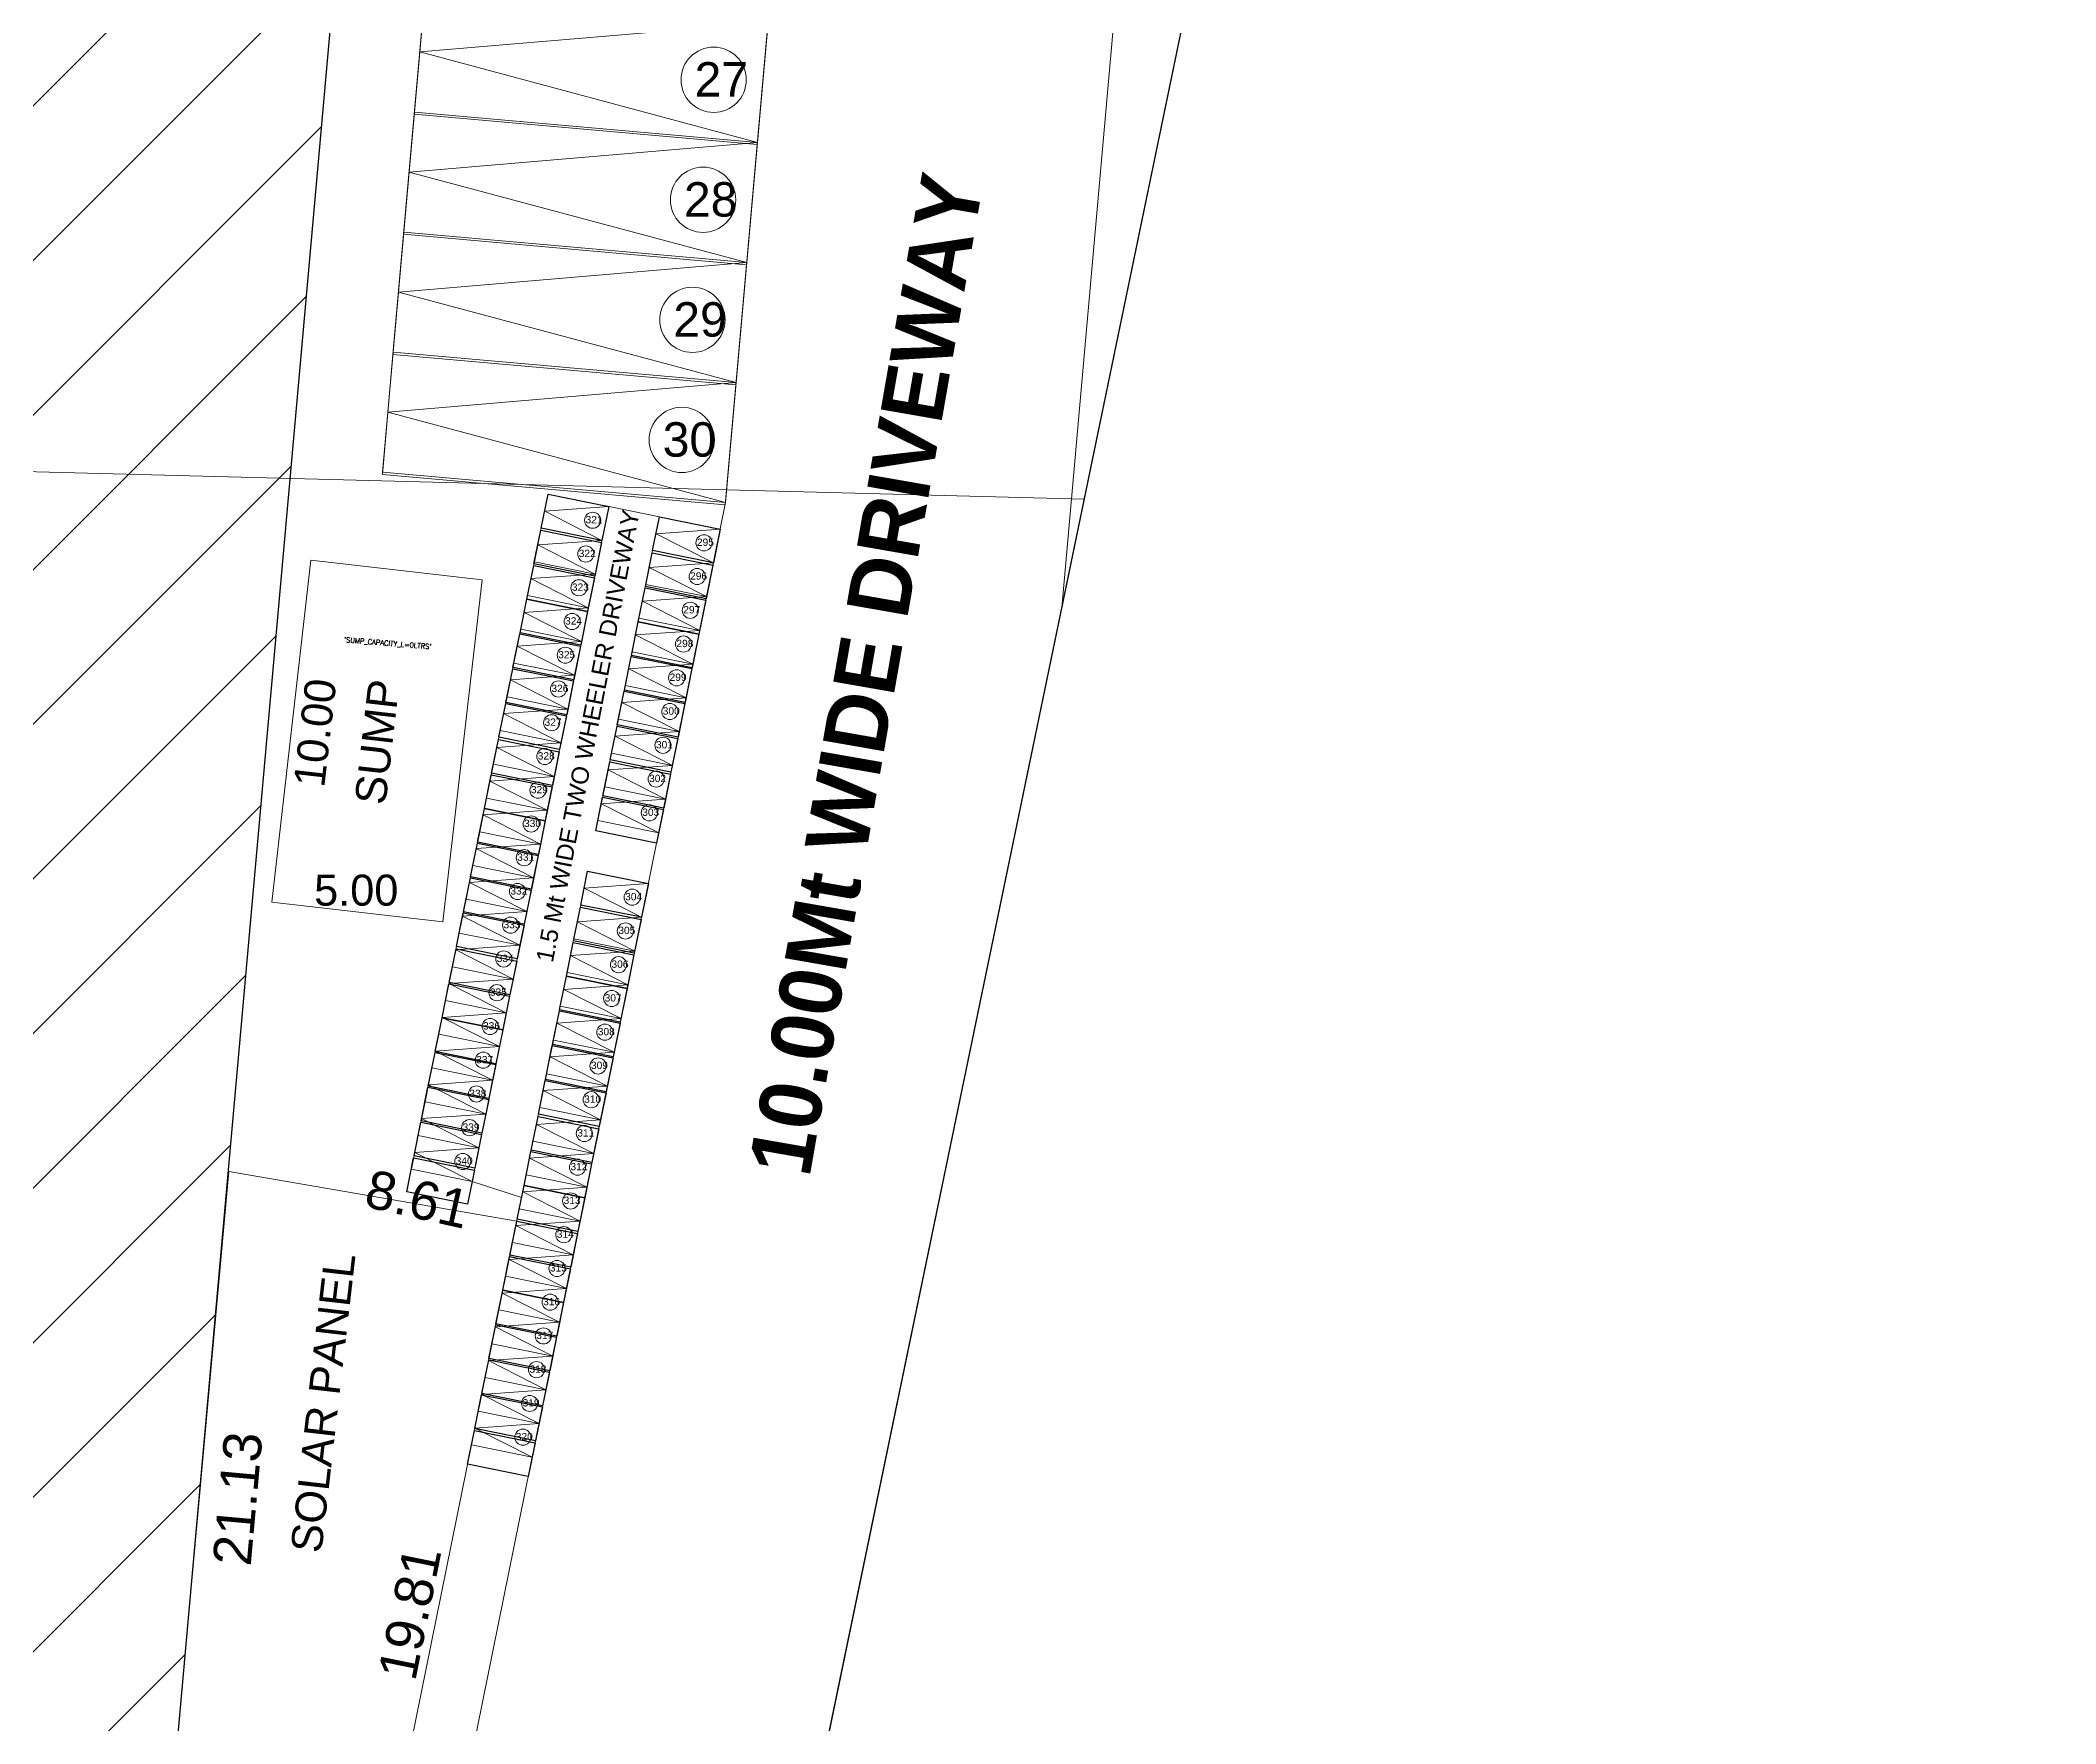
# Model space of a CAD drawing. Header units: metres. Extents: x -1560405 to -1559609, y 42907 to 43310.
# Drawn here: x -1560249.2 to -1560190.7, y 43049.4 to 43098.3 of the extents above; entities that cross this region are included whole.
import ezdxf

# ---------------------------------------------------------------- set-up
doc = ezdxf.new("R2010")
doc.units = ezdxf.units.M
doc.header["$LTSCALE"] = 750
doc.header["$MEASUREMENT"] = 0
doc.header["$PDMODE"] = 35
doc.header["$PDSIZE"] = 50
doc.linetypes.add('ACAD_ISO02W100', pattern=[15, 12, -3])
doc.linetypes.add('ACAD_ISO03W100', pattern=[30, 12, -18])
doc.layers.get('0').update_dxf_attribs({"lineweight": 5})
doc.layers.get('Defpoints').update_dxf_attribs({"lineweight": 0})
for name, color, linetype, lineweight in [('AS_AT_SITE', 7, 'Continuous', 5), ('BLK_1_LVL_0_BLDG_FOOT_PRINT', 1, 'Continuous', 5), ('FMB_OR_PLR', 7, 'Continuous', 5), ('LORRY_PARKING', 7, 'Continuous', 5), ('SUPER_IMPOSED', 7, 'Continuous', 5), ('UG_SUMP', 7, 'Continuous', 5)]:
    doc.layers.add(name, color=color, linetype=linetype, lineweight=lineweight)
doc.layers.add('BLK_1_LVL_0_FRONT_SETBACK', color=2, linetype='Continuous')
doc.layers.add('PLOT_BOUNDARY', color=70, linetype='Continuous')
doc.layers.add('TWO_WHEELER_PARKING', color=2, linetype='Continuous', plot=False)
doc.styles.add('ROMANTICITALIC', font='romab___.ttf')
doc.styles.get("Standard").update_dxf_attribs({"font": 'arial.ttf'})
doc.styles.add('style1', font='romans.shx', dxfattribs={"width": 0.95, "height": 200})
doc.dimstyles.new('DISCOVER SITE OUTRT', dxfattribs={"dimtxt": 3, "dimasz": 0.15, "dimexe": 0, "dimexo": 0, "dimgap": 0.1, "dimtad": 0, "dimzin": 0, "dimdsep": 46, "dimtxsty": 'Standard', "dimblk": 'ARCHTICK', "dimcen": 0, "dimse1": 1, "dimse2": 1, "dimsd1": 1, "dimsd2": 1, "dimclrd": 253, "dimclrt": 7, "dimadec": 0, "dimazin": 3, "dimtfac": 1, "dimtofl": 0, "dimtmove": 1, "dimatfit": 3, "dimfxl": 0, "dimfrac": 2, "dimtolj": 1, "dimtzin": 0, "dimarcsym": 0})

# ---------------------------------------------------------------- blocks, each defined once
blk = doc.blocks.new('*D626')
at = {"layer": 'Defpoints', "color": 0, "ltscale": 20}
for p in [(-1560190.715, 43221.263), (-1560228.934, 43036.576), (-1560226.546, 43036.082)]:
    blk.add_point(p, dxfattribs=at)
at = {"color": 7, "ltscale": 20, "insert": (-1560207.437, 43128.425), "char_height": 3, "attachment_point": 5, "rotation": 78.30806}
blk.add_mtext('\\A1;188.60', dxfattribs=at)
blk = doc.blocks.new('_ArchTick')
at = {"color": 0, "linetype": 'ByBlock', "const_width": 0.15}
blk.add_lwpolyline([(-0.5, -0.5), (0.5, 0.5)], dxfattribs=at)
blk = doc.blocks.new('*D645')
at = {"layer": 'Defpoints', "color": 0, "ltscale": 20}
for p in [(-1560232.726, 43189.438, 0), (-1560248.339, 43039.307), (-1560246.146, 43039.111, 0)]:
    blk.add_point(p, dxfattribs=at)
at = {"color": 7, "ltscale": 20, "insert": (-1560241.629, 43114.47), "char_height": 3, "attachment_point": 5, "rotation": 84.89865}
blk.add_mtext('\\A1;150.92', dxfattribs=at)
blk = doc.blocks.new('*D646')
at = {"layer": 'Defpoints', "color": 0, "ltscale": 20}
for p in [(-1560354.818, 43052.033), (-1560355.103, 43048.838, 0), (-1560246.146, 43039.111, 0)]:
    blk.add_point(p, dxfattribs=at)
at = {"color": 7, "ltscale": 20, "insert": (-1560300.339, 43047.17), "char_height": 3, "attachment_point": 5, "rotation": 354.89865}
blk.add_mtext('\\A1;109.39', dxfattribs=at)
blk = doc.blocks.new('*D650')
at = {"layer": 'Defpoints', "color": 0, "ltscale": 20}
for p in [(-1560243.67, 43066.541, 0), (-1560235.271, 43064.664, 0), (-1560235.681, 43062.829)]:
    blk.add_point(p, dxfattribs=at)
at = {"color": 7, "ltscale": 20, "insert": (-1560238.291, 43064.617), "char_height": 3, "attachment_point": 5, "rotation": 347.40174}
blk.add_mtext('\\A1;{\\H0.37x;8.61}', dxfattribs=at)
blk = doc.blocks.new('*D652')
at = {"layer": 'Defpoints', "color": 0, "ltscale": 20}
for p in [(-1560243.67, 43066.541, 0), (-1560245.576, 43045.502, 0), (-1560244.463, 43045.401)]:
    blk.add_point(p, dxfattribs=at)
at = {"color": 7, "ltscale": 20, "insert": (-1560243.51, 43055.92), "char_height": 3, "attachment_point": 5, "rotation": 84.82442}
blk.add_mtext('\\A1;{\\H0.37x;21.13}', dxfattribs=at)
blk = doc.blocks.new('*D653')
at = {"layer": 'Defpoints', "color": 0, "ltscale": 20}
for p in [(-1560235.271, 43064.664, 0), (-1560240.966, 43045.61), (-1560239.203, 43045.253, 0)]:
    blk.add_point(p, dxfattribs=at)
at = {"color": 7, "ltscale": 20, "insert": (-1560238.514, 43052.599), "char_height": 3, "attachment_point": 5, "rotation": 78.54832}
blk.add_mtext('\\A1;{\\H0.37x;19.81}', dxfattribs=at)

msp = doc.modelspace()

# ---------------------------------------------------------------- hatches: boundary and pattern name
at = {"ltscale": 0.25}
h = msp.add_hatch(dxfattribs=at)
h.set_pattern_fill('ANSI31', color=0)
h.set_pattern_definition([(45, (-1563432.0248, 43748.3745), (-2.245064, 2.245064), [])])
h.paths.add_polyline_path([(-1560237.07296, 43140.74868), (-1560346.57966, 43144.31577), (-1560351.57208, 43088.39163), (-1560242.00078, 43085.54823)])
h.paths.add_polyline_path([(-1560232.7264, 43189.43795), (-1560341.68322, 43199.16467), (-1560346.57966, 43144.31577), (-1560237.07296, 43140.74868)])
h.paths.add_polyline_path([(-1560242.00078, 43085.54823), (-1560351.57208, 43088.39163), (-1560355.10313, 43048.83757), (-1560246.14631, 43039.11084)])
h.paths.add_polyline_path([(-1560239.07718, 43108.11883), (-1560238.00907, 43120.08352), (-1560244.2299, 43120.63886), (-1560245.298, 43108.67417)], flags=25)
h.paths.add_polyline_path([(-1560343.41959, 43117.43362), (-1560342.35148, 43129.39831), (-1560348.57231, 43129.95366), (-1560349.64042, 43117.98896)], flags=24)
h.paths.add_polyline_path([(-1560319.84767, 43107.93716), (-1560283.14881, 43106.13183), (-1560282.76123, 43114.01062), (-1560319.46008, 43115.81594)], flags=24)
h.paths.add_polyline_path([(-1560313.81316, 43123.30902), (-1560282.62913, 43121.77499), (-1560282.29061, 43128.65646), (-1560313.47464, 43130.1905)], flags=24)
h.paths.add_polyline_path([(-1560315.66893, 43116.05061), (-1560286.0673, 43114.59442), (-1560285.72878, 43121.47589), (-1560315.33041, 43122.93208)], flags=24)
h.paths.add_polyline_path([(-1560293.79379, 43189.23675), (-1560281.82909, 43188.16864), (-1560281.27375, 43194.38947), (-1560293.23845, 43195.45757)], flags=24)
h.paths.add_polyline_path([(-1560313.23162, 43162.44994), (-1560277.6348, 43160.69883), (-1560277.24722, 43168.57761), (-1560312.84404, 43170.32873)], flags=24)
h.paths.add_polyline_path([(-1560306.70402, 43044.619), (-1560294.73932, 43043.5509), (-1560294.18398, 43049.77172), (-1560306.14868, 43050.83983)], flags=24)
h.paths.add_polyline_path([(-1560324.78315, 43066.20517), (-1560289.49716, 43064.46935), (-1560289.10958, 43072.34813), (-1560324.39557, 43074.08395)], flags=24)

# ---------------------------------------------------------------- linework, layer by layer
at = {"color": 0, "linetype": 'ACAD_ISO02W100', "ltscale": 5}
msp.add_line((-1560359.92662, 43088.60843), (-1560218.91317, 43084.9491), dxfattribs=at)
at = {"color": 0, "ltscale": 20}
for p, q in [((-1560232.82611, 43084.75046, 0), (-1560231.26558, 43084.43434, 0)), ((-1560236.70655, 43065.1303, 0), (-1560235.27061, 43064.6637, 0))]:
    msp.add_line(p, q, dxfattribs=at)
at = {"color": 3, "ltscale": 0.2}
msp.add_lwpolyline([(-1560365.10132, 43030.23736), (-1560325.02166, 43033.34555), (-1560230.79868, 43027.5671), (-1560190.7146, 43221.26301), (-1560268.48759, 43223.31276), (-1560347.4932, 43228.85839), (-1560365.10132, 43030.23736)], dxfattribs=at)
at = {"color": 0, "ltscale": 20, "elevation": 0}
for points in [[(-1560209.3447, 43197.24711), (-1560219.29597, 43084.95904), (-1560219.57623, 43081.79666), (-1560228.9343, 43036.57621)], [(-1560219.91676, 43191.23436), (-1560229.34484, 43084.84992), (-1560238.08799, 43041.68968)], [(-1560235.40977, 43063.97673), (-1560243.77157, 43065.4208), (-1560245.5758, 43045.50159), (-1560239.20278, 43045.25267), (-1560235.40977, 43063.97673)]]:
    msp.add_lwpolyline(points, dxfattribs=at)
at = {"color": 0, "ltscale": 0.25, "elevation": 0}
for points in [[(-1560238.06992, 43099.67803), (-1560228.10896, 43098.79526), (-1560228.41793, 43095.30893), (-1560238.37889, 43096.19169)], [(-1560238.37889, 43096.19169), (-1560228.41793, 43095.30893), (-1560228.7269, 43091.82259), (-1560238.68786, 43092.70536)], [(-1560238.68786, 43092.70536), (-1560228.7269, 43091.82259), (-1560229.03587, 43088.33626), (-1560238.99683, 43089.21902)], [(-1560238.99683, 43089.21902), (-1560229.03587, 43088.33626), (-1560229.34484, 43084.84992), (-1560239.3058, 43085.73269)], [(-1560232.73572, 43084.73215), (-1560234.49989, 43085.08953), (-1560234.69843, 43084.10944), (-1560232.93426, 43083.75206)], [(-1560229.50142, 43084.07697), (-1560231.26558, 43084.43434), (-1560231.46413, 43083.45425), (-1560229.69996, 43083.09688)], [(-1560232.93426, 43083.75206), (-1560234.69843, 43084.10944), (-1560234.89697, 43083.12934), (-1560233.13281, 43082.77197)], [(-1560233.13281, 43082.77197), (-1560234.89697, 43083.12934), (-1560235.09551, 43082.14925), (-1560233.33135, 43081.79188)], [(-1560229.69996, 43083.09688), (-1560231.46413, 43083.45425), (-1560231.66267, 43082.47416), (-1560229.8985, 43082.11678)], [(-1560229.8985, 43082.11678), (-1560231.66267, 43082.47416), (-1560231.86121, 43081.49406), (-1560230.09704, 43081.13669)], [(-1560233.33135, 43081.79188), (-1560235.09551, 43082.14925), (-1560235.29406, 43081.16916), (-1560233.52989, 43080.81178)], [(-1560230.09704, 43081.13669), (-1560231.86121, 43081.49406), (-1560232.05975, 43080.51397), (-1560230.29558, 43080.1566)], [(-1560233.52989, 43080.81178), (-1560235.29406, 43081.16916), (-1560235.4926, 43080.18907), (-1560233.72843, 43079.83169)], [(-1560233.72843, 43079.83169), (-1560235.4926, 43080.18907), (-1560235.69114, 43079.20897), (-1560233.92697, 43078.8516)], [(-1560230.29558, 43080.1566), (-1560232.05975, 43080.51397), (-1560232.25829, 43079.53388), (-1560230.49412, 43079.17651)], [(-1560230.49412, 43079.17651), (-1560232.25829, 43079.53388), (-1560232.45683, 43078.55379), (-1560230.69267, 43078.19641)], [(-1560233.92697, 43078.8516), (-1560235.69114, 43079.20897), (-1560235.88968, 43078.22888), (-1560234.12551, 43077.87151)], [(-1560230.69267, 43078.19641), (-1560232.45683, 43078.55379), (-1560232.65537, 43077.57369), (-1560230.89121, 43077.21632)], [(-1560234.12551, 43077.87151), (-1560235.88968, 43078.22888), (-1560236.08822, 43077.24879), (-1560234.32405, 43076.89141)], [(-1560234.32405, 43076.89141), (-1560236.08822, 43077.24879), (-1560236.28676, 43076.2687), (-1560234.5226, 43075.91132)], [(-1560230.89121, 43077.21632), (-1560232.65537, 43077.57369), (-1560232.85392, 43076.5936), (-1560231.08975, 43076.23623)], [(-1560231.08975, 43076.23623), (-1560232.85392, 43076.5936), (-1560233.05246, 43075.61351), (-1560231.28829, 43075.25614)], [(-1560234.5226, 43075.91132), (-1560236.28676, 43076.2687), (-1560236.4853, 43075.2886), (-1560234.72114, 43074.93123)], [(-1560234.72114, 43074.93123), (-1560236.4853, 43075.2886), (-1560236.68385, 43074.30851), (-1560234.91968, 43073.95114)], [(-1560234.91968, 43073.95114), (-1560236.68385, 43074.30851), (-1560236.88239, 43073.32842), (-1560235.11822, 43072.97104)], [(-1560231.58654, 43073.78383), (-1560233.35071, 43074.1412), (-1560233.54925, 43073.16111), (-1560231.78508, 43072.80374)], [(-1560235.11822, 43072.97104), (-1560236.88239, 43073.32842), (-1560237.08093, 43072.34833), (-1560235.31676, 43071.99095)], [(-1560231.78508, 43072.80374), (-1560233.54925, 43073.16111), (-1560233.74779, 43072.18102), (-1560231.98363, 43071.82364)], [(-1560235.31676, 43071.99095), (-1560237.08093, 43072.34833), (-1560237.27947, 43071.36823), (-1560235.5153, 43071.01086)], [(-1560231.98363, 43071.82364), (-1560233.74779, 43072.18102), (-1560233.94633, 43071.20093), (-1560232.18217, 43070.84355)], [(-1560235.5153, 43071.01086), (-1560237.27947, 43071.36823), (-1560237.47801, 43070.38814), (-1560235.71384, 43070.03077)], [(-1560232.18217, 43070.84355), (-1560233.94633, 43071.20093), (-1560234.14487, 43070.22083), (-1560232.38071, 43069.86346)], [(-1560235.71384, 43070.03077), (-1560237.47801, 43070.38814), (-1560237.67655, 43069.40805), (-1560235.91239, 43069.05067)], [(-1560232.38071, 43069.86346), (-1560234.14487, 43070.22083), (-1560234.34342, 43069.24074), (-1560232.57925, 43068.88337)], [(-1560235.91239, 43069.05067), (-1560237.67655, 43069.40805), (-1560237.87509, 43068.42796), (-1560236.11093, 43068.07058)], [(-1560232.57925, 43068.88337), (-1560234.34342, 43069.24074), (-1560234.54196, 43068.26065), (-1560232.77779, 43067.90327)], [(-1560236.11093, 43068.07058), (-1560237.87509, 43068.42796), (-1560238.07364, 43067.44786), (-1560236.30947, 43067.09049)], [(-1560232.77779, 43067.90327), (-1560234.54196, 43068.26065), (-1560234.7405, 43067.28056), (-1560232.97633, 43066.92318)], [(-1560236.30947, 43067.09049), (-1560238.07364, 43067.44786), (-1560238.27218, 43066.46777), (-1560236.50801, 43066.1104)], [(-1560232.97633, 43066.92318), (-1560234.7405, 43067.28056), (-1560234.93904, 43066.30046), (-1560233.17487, 43065.94309)], [(-1560236.50801, 43066.1104), (-1560238.27218, 43066.46777), (-1560238.47072, 43065.48768), (-1560236.70655, 43065.1303)], [(-1560233.17487, 43065.94309), (-1560234.93904, 43066.30046), (-1560235.13758, 43065.32037), (-1560233.37342, 43064.963)], [(-1560233.37342, 43064.963), (-1560235.13758, 43065.32037), (-1560235.33612, 43064.34028), (-1560233.57196, 43063.9829)], [(-1560233.57196, 43063.9829), (-1560235.33612, 43064.34028), (-1560235.53466, 43063.36019), (-1560233.7705, 43063.00281)], [(-1560233.7705, 43063.00281), (-1560235.53466, 43063.36019), (-1560235.73321, 43062.38009), (-1560233.96904, 43062.02272)], [(-1560233.96904, 43062.02272), (-1560235.73321, 43062.38009), (-1560235.93175, 43061.4), (-1560234.16758, 43061.04263)], [(-1560234.16758, 43061.04263), (-1560235.93175, 43061.4), (-1560236.13029, 43060.41991), (-1560234.36612, 43060.06253)], [(-1560234.36612, 43060.06253), (-1560236.13029, 43060.41991), (-1560236.32883, 43059.43982), (-1560234.56466, 43059.08244)], [(-1560234.56466, 43059.08244), (-1560236.32883, 43059.43982), (-1560236.52737, 43058.45972), (-1560234.76321, 43058.10235)], [(-1560234.76321, 43058.10235), (-1560236.52737, 43058.45972), (-1560236.72591, 43057.47963), (-1560234.96175, 43057.12226)]]:
    msp.add_lwpolyline(points, close=True, dxfattribs=at)
at = {"color": 0, "linetype": 'ACAD_ISO03W100', "ltscale": 0.5, "elevation": 0}
for points in [[(-1560228.41793, 43095.30893), (-1560238.22441, 43097.93486), (-1560228.10896, 43098.79526)], [(-1560228.7269, 43091.82259), (-1560238.53338, 43094.44853), (-1560228.41793, 43095.30893)], [(-1560229.03587, 43088.33626), (-1560238.84234, 43090.96219), (-1560228.7269, 43091.82259)], [(-1560229.34484, 43084.84992), (-1560239.15131, 43087.47586), (-1560229.03587, 43088.33626)]]:
    msp.add_lwpolyline(points, dxfattribs=at)
at = {"color": 0, "linetype": 'ACAD_ISO03W100', "ltscale": 0.1, "elevation": 0}
for points in [[(-1560232.93426, 43083.75206), (-1560234.59916, 43084.59948), (-1560232.73572, 43084.73215)], [(-1560233.13281, 43082.77197), (-1560234.7977, 43083.61939), (-1560232.93426, 43083.75206)], [(-1560229.69996, 43083.09688), (-1560231.36485, 43083.9443), (-1560229.50142, 43084.07697)], [(-1560229.8985, 43082.11678), (-1560231.5634, 43082.9642), (-1560229.69996, 43083.09688)], [(-1560233.33135, 43081.79188), (-1560234.99624, 43082.6393), (-1560233.13281, 43082.77197)], [(-1560230.09704, 43081.13669), (-1560231.76194, 43081.98411), (-1560229.8985, 43082.11678)], [(-1560233.52989, 43080.81178), (-1560235.19478, 43081.65921), (-1560233.33135, 43081.79188)], [(-1560233.72843, 43079.83169), (-1560235.39333, 43080.67911), (-1560233.52989, 43080.81178)], [(-1560230.29558, 43080.1566), (-1560231.96048, 43081.00402), (-1560230.09704, 43081.13669)], [(-1560230.49412, 43079.17651), (-1560232.15902, 43080.02393), (-1560230.29558, 43080.1566)], [(-1560233.92697, 43078.8516), (-1560235.59187, 43079.69902), (-1560233.72843, 43079.83169)], [(-1560230.69267, 43078.19641), (-1560232.35756, 43079.04383), (-1560230.49412, 43079.17651)], [(-1560234.12551, 43077.87151), (-1560235.79041, 43078.71893), (-1560233.92697, 43078.8516)], [(-1560234.32405, 43076.89141), (-1560235.98895, 43077.73884), (-1560234.12551, 43077.87151)], [(-1560230.89121, 43077.21632), (-1560232.5561, 43078.06374), (-1560230.69267, 43078.19641)], [(-1560231.08975, 43076.23623), (-1560232.75465, 43077.08365), (-1560230.89121, 43077.21632)], [(-1560234.5226, 43075.91132), (-1560236.18749, 43076.75874), (-1560234.32405, 43076.89141)], [(-1560231.28829, 43075.25614), (-1560232.95319, 43076.10356), (-1560231.08975, 43076.23623)], [(-1560234.72114, 43074.93123), (-1560236.38603, 43075.77865), (-1560234.5226, 43075.91132)], [(-1560234.91968, 43073.95114), (-1560236.58457, 43074.79856), (-1560234.72114, 43074.93123)], [(-1560235.11822, 43072.97104), (-1560236.78312, 43073.81847), (-1560234.91968, 43073.95114)], [(-1560231.78508, 43072.80374), (-1560233.44998, 43073.65116), (-1560231.58654, 43073.78383)], [(-1560235.31676, 43071.99095), (-1560236.98166, 43072.83837), (-1560235.11822, 43072.97104)], [(-1560231.98363, 43071.82364), (-1560233.64852, 43072.67107), (-1560231.78508, 43072.80374)], [(-1560235.5153, 43071.01086), (-1560237.1802, 43071.85828), (-1560235.31676, 43071.99095)], [(-1560232.18217, 43070.84355), (-1560233.84706, 43071.69097), (-1560231.98363, 43071.82364)], [(-1560235.71384, 43070.03077), (-1560237.37874, 43070.87819), (-1560235.5153, 43071.01086)], [(-1560232.38071, 43069.86346), (-1560234.0456, 43070.71088), (-1560232.18217, 43070.84355)], [(-1560235.91239, 43069.05067), (-1560237.57728, 43069.8981), (-1560235.71384, 43070.03077)], [(-1560232.57925, 43068.88337), (-1560234.24415, 43069.73079), (-1560232.38071, 43069.86346)], [(-1560236.11093, 43068.07058), (-1560237.77582, 43068.918), (-1560235.91239, 43069.05067)], [(-1560232.77779, 43067.90327), (-1560234.44269, 43068.7507), (-1560232.57925, 43068.88337)], [(-1560236.30947, 43067.09049), (-1560237.97437, 43067.93791), (-1560236.11093, 43068.07058)], [(-1560232.97633, 43066.92318), (-1560234.64123, 43067.7706), (-1560232.77779, 43067.90327)], [(-1560236.50801, 43066.1104), (-1560238.17291, 43066.95782), (-1560236.30947, 43067.09049)], [(-1560233.17487, 43065.94309), (-1560234.83977, 43066.79051), (-1560232.97633, 43066.92318)], [(-1560236.70655, 43065.1303), (-1560238.37145, 43065.97773), (-1560236.50801, 43066.1104)], [(-1560233.37342, 43064.963), (-1560235.03831, 43065.81042), (-1560233.17487, 43065.94309)], [(-1560233.57196, 43063.9829), (-1560235.23685, 43064.83033), (-1560233.37342, 43064.963)], [(-1560233.7705, 43063.00281), (-1560235.43539, 43063.85023), (-1560233.57196, 43063.9829)], [(-1560233.96904, 43062.02272), (-1560235.63394, 43062.87014), (-1560233.7705, 43063.00281)], [(-1560234.16758, 43061.04263), (-1560235.83248, 43061.89005), (-1560233.96904, 43062.02272)], [(-1560234.36612, 43060.06253), (-1560236.03102, 43060.90996), (-1560234.16758, 43061.04263)], [(-1560234.56466, 43059.08244), (-1560236.22956, 43059.92986), (-1560234.36612, 43060.06253)], [(-1560234.76321, 43058.10235), (-1560236.4281, 43058.94977), (-1560234.56466, 43059.08244)], [(-1560234.96175, 43057.12226), (-1560236.62664, 43057.96968), (-1560234.76321, 43058.10235)]]:
    msp.add_lwpolyline(points, dxfattribs=at)
at = {"color": 0, "ltscale": 0.25}
for centre, radius in [((-1560229.69051, 43097.12851, 0), 0.94802), ((-1560229.99947, 43093.64217, 0), 0.94802), ((-1560230.30844, 43090.15584, 0), 0.94802), ((-1560230.61741, 43086.6695, 0), 0.94802), ((-1560233.20572, 43084.33566, 0), 0.23412), ((-1560229.97141, 43083.68047, 0), 0.23412), ((-1560233.40426, 43083.35557, 0), 0.23412), ((-1560233.6028, 43082.37547, 0), 0.23412), ((-1560230.16996, 43082.70038, 0), 0.23412), ((-1560230.3685, 43081.72029, 0), 0.23412), ((-1560233.80134, 43081.39538, 0), 0.23412), ((-1560230.56704, 43080.74019, 0), 0.23412), ((-1560233.99989, 43080.41529, 0), 0.23412), ((-1560234.19843, 43079.4352, 0), 0.23412), ((-1560230.76558, 43079.7601, 0), 0.23412), ((-1560230.96412, 43078.78001, 0), 0.23412), ((-1560234.39697, 43078.4551, 0), 0.23412), ((-1560231.16266, 43077.79992, 0), 0.23412), ((-1560234.59551, 43077.47501, 0), 0.23412), ((-1560234.79405, 43076.49492, 0), 0.23412), ((-1560231.3612, 43076.81982, 0), 0.23412), ((-1560231.55975, 43075.83973, 0), 0.23412), ((-1560234.99259, 43075.51483, 0), 0.23412), ((-1560235.19113, 43074.53473, 0), 0.23412), ((-1560235.38968, 43073.55464, 0), 0.23412), ((-1560232.05654, 43073.38733, 0), 0.23412), ((-1560235.58822, 43072.57455, 0), 0.23412), ((-1560232.25508, 43072.40724, 0), 0.23412), ((-1560235.78676, 43071.59446, 0), 0.23412), ((-1560232.45362, 43071.42715, 0), 0.23412), ((-1560235.9853, 43070.61436, 0), 0.23412), ((-1560232.65216, 43070.44706, 0), 0.23412), ((-1560236.18384, 43069.63427, 0), 0.23412), ((-1560232.8507, 43069.46696, 0), 0.23412), ((-1560236.38238, 43068.65418, 0), 0.23412), ((-1560233.04925, 43068.48687, 0), 0.23412), ((-1560236.58092, 43067.67409, 0), 0.23412), ((-1560233.24779, 43067.50678, 0), 0.23412), ((-1560236.77947, 43066.69399, 0), 0.23412), ((-1560233.44633, 43066.52669, 0), 0.23412), ((-1560236.97801, 43065.7139, 0), 0.23412), ((-1560233.64487, 43065.54659, 0), 0.23412), ((-1560233.84341, 43064.5665, 0), 0.23412), ((-1560234.04195, 43063.58641, 0), 0.23412), ((-1560234.24049, 43062.60632, 0), 0.23412), ((-1560234.43904, 43061.62622, 0), 0.23412), ((-1560234.63758, 43060.64613, 0), 0.23412), ((-1560234.83612, 43059.66604, 0), 0.23412), ((-1560235.03466, 43058.68595, 0), 0.23412), ((-1560235.2332, 43057.70585, 0), 0.23412)]:
    msp.add_circle(centre, radius, dxfattribs=at)
at = {"layer": 'AS_AT_SITE', "color": 6, "ltscale": 0.2}
msp.add_lwpolyline([(-1560365.09836, 43030.31688), (-1560325.02166, 43033.34555), (-1560230.79868, 43027.5671), (-1560190.7146, 43221.26301), (-1560268.48759, 43223.31276), (-1560347.4932, 43228.85839), (-1560365.09836, 43030.31688)], close=True, dxfattribs=at)
at = {"layer": 'BLK_1_LVL_0_BLDG_FOOT_PRINT', "color": 1, "elevation": 0}
msp.add_lwpolyline([(-1560355.10313, 43048.83757), (-1560246.14631, 43039.11084), (-1560232.7264, 43189.43795), (-1560341.68322, 43199.16467)], close=True, dxfattribs=at)
at = {"layer": 'BLK_1_LVL_0_FRONT_SETBACK', "color": 2, "elevation": 0}
msp.add_lwpolyline([(-1560246.14631, 43039.11084), (-1560228.59794, 43038.20158), (-1560197.80991, 43186.97677), (-1560232.7264, 43189.43795), (-1560246.14631, 43039.11084)], close=True, dxfattribs=at)
at = {"layer": 'FMB_OR_PLR', "color": 70, "ltscale": 0.2}
msp.add_lwpolyline([(-1560365.09836, 43030.31688), (-1560325.02166, 43033.34555), (-1560230.79868, 43027.5671), (-1560190.7146, 43221.26301), (-1560268.48759, 43223.31276), (-1560347.4932, 43228.85839), (-1560365.09836, 43030.31688)], close=True, dxfattribs=at)
at = {"layer": 'LORRY_PARKING', "color": 175, "ltscale": 400, "elevation": 0}
for points in [[(-1560238.07657, 43099.61679), (-1560228.11573, 43098.73273), (-1560228.42515, 43095.24644), (-1560238.38599, 43096.1305)], [(-1560238.38575, 43096.12806), (-1560228.42491, 43095.244), (-1560228.73433, 43091.7577), (-1560238.69517, 43092.64176)], [(-1560238.69493, 43092.63932), (-1560228.73409, 43091.75526), (-1560229.04351, 43088.26896), (-1560239.00436, 43089.15303)], [(-1560239.00412, 43089.15059), (-1560229.04327, 43088.26652), (-1560229.35269, 43084.78023), (-1560239.31354, 43085.66429)]]:
    msp.add_lwpolyline(points, close=True, dxfattribs=at)
at = {"layer": 'PLOT_BOUNDARY', "color": 70, "ltscale": 0.2}
msp.add_lwpolyline([(-1560365.09836, 43030.31688), (-1560325.02166, 43033.34555), (-1560230.79868, 43027.5671), (-1560190.7146, 43221.26301), (-1560268.48759, 43223.31276), (-1560347.4932, 43228.85839), (-1560365.09836, 43030.31688)], close=True, dxfattribs=at)
at = {"layer": 'SUPER_IMPOSED', "color": 5, "ltscale": 0.2}
msp.add_lwpolyline([(-1560365.09836, 43030.31688), (-1560325.02166, 43033.34555), (-1560230.79868, 43027.5671), (-1560190.7146, 43221.26301), (-1560268.48759, 43223.31276), (-1560347.4932, 43228.85839), (-1560365.09836, 43030.31688)], close=True, dxfattribs=at)
at = {"layer": 'TWO_WHEELER_PARKING', "color": 2, "lineweight": -3, "elevation": 0}
for points in [[(-1560234.49989, 43085.08953), (-1560232.73572, 43084.73215), (-1560232.93426, 43083.75206), (-1560234.69843, 43084.10944)], [(-1560231.26558, 43084.43434), (-1560229.50142, 43084.07697), (-1560229.69996, 43083.09688), (-1560231.46413, 43083.45425)], [(-1560234.71085, 43084.04799), (-1560232.94668, 43083.69062), (-1560233.14522, 43082.71053), (-1560234.90939, 43083.0679)], [(-1560234.91816, 43083.02443), (-1560233.154, 43082.66705), (-1560233.35254, 43081.68696), (-1560235.1167, 43082.04434)], [(-1560231.47654, 43083.39281), (-1560229.71237, 43083.03543), (-1560229.91092, 43082.05534), (-1560231.67508, 43082.41272)], [(-1560235.11685, 43082.04437), (-1560233.35269, 43081.68699), (-1560233.55123, 43080.7069), (-1560235.31539, 43081.06427)], [(-1560231.68386, 43082.36924), (-1560229.91969, 43082.01187), (-1560230.11823, 43081.03177), (-1560231.8824, 43081.38915)], [(-1560231.88255, 43081.38918), (-1560230.11838, 43081.0318), (-1560230.31692, 43080.05171), (-1560232.08109, 43080.40909)], [(-1560235.32071, 43081.03786), (-1560233.55655, 43080.68049), (-1560233.75509, 43079.70039), (-1560235.51926, 43080.05777)], [(-1560232.08641, 43080.38267), (-1560230.32224, 43080.0253), (-1560230.52078, 43079.04521), (-1560232.28495, 43079.40258)], [(-1560235.52593, 43080.02468), (-1560233.76176, 43079.66731), (-1560233.9603, 43078.68722), (-1560235.72447, 43079.04459)], [(-1560235.73109, 43079.01176), (-1560233.96692, 43078.65439), (-1560234.16546, 43077.6743), (-1560235.92963, 43078.03167)], [(-1560232.29162, 43079.3695), (-1560230.52746, 43079.01212), (-1560230.726, 43078.03203), (-1560232.49016, 43078.3894)], [(-1560232.49678, 43078.35658), (-1560230.73262, 43077.9992), (-1560230.93116, 43077.01911), (-1560232.69532, 43077.37648)], [(-1560235.94204, 43077.97023), (-1560234.17788, 43077.61285), (-1560234.37642, 43076.63276), (-1560236.14059, 43076.99014)], [(-1560232.70774, 43077.31504), (-1560230.94357, 43076.95767), (-1560231.14211, 43075.97757), (-1560232.90628, 43076.33495)], [(-1560236.14936, 43076.94666), (-1560234.3852, 43076.58929), (-1560234.58374, 43075.6092), (-1560236.3479, 43075.96657)], [(-1560232.91506, 43076.29148), (-1560231.15089, 43075.9341), (-1560231.34943, 43074.95401), (-1560233.1136, 43075.31138)], [(-1560236.3479, 43075.96657), (-1560234.58374, 43075.6092), (-1560234.78228, 43074.6291), (-1560236.54645, 43074.98648)], [(-1560236.55177, 43074.96006), (-1560234.7876, 43074.60269), (-1560234.98614, 43073.6226), (-1560236.75031, 43073.97997)], [(-1560236.75698, 43073.94689), (-1560234.99281, 43073.58951), (-1560235.19135, 43072.60942), (-1560236.95552, 43072.96679)], [(-1560233.35071, 43074.1412), (-1560231.58654, 43073.78383), (-1560231.78508, 43072.80374), (-1560233.54925, 43073.16111)], [(-1560233.56167, 43073.09967), (-1560231.7975, 43072.7423), (-1560231.99604, 43071.7622), (-1560233.76021, 43072.11958)], [(-1560236.96214, 43072.93397), (-1560235.19797, 43072.57659), (-1560235.39651, 43071.5965), (-1560237.16068, 43071.95387)], [(-1560237.1731, 43071.89243), (-1560235.40893, 43071.53506), (-1560235.60747, 43070.55497), (-1560237.37164, 43070.91234)], [(-1560233.76898, 43072.0761), (-1560232.00482, 43071.71873), (-1560232.20336, 43070.73864), (-1560233.96752, 43071.09601)], [(-1560237.38041, 43070.86887), (-1560235.61625, 43070.51149), (-1560235.81479, 43069.5314), (-1560237.57896, 43069.88877)], [(-1560233.96767, 43071.09604), (-1560232.2035, 43070.73867), (-1560232.40205, 43069.75857), (-1560234.16621, 43070.11595)], [(-1560237.57925, 43069.88883), (-1560235.81508, 43069.53146), (-1560236.01362, 43068.55137), (-1560237.77779, 43068.90874)], [(-1560234.17153, 43070.08954), (-1560232.40737, 43069.73216), (-1560232.60591, 43068.75207), (-1560234.37007, 43069.10944)], [(-1560234.37675, 43069.07636), (-1560232.61258, 43068.71898), (-1560232.81112, 43067.73889), (-1560234.57529, 43068.09627)], [(-1560237.78311, 43068.88233), (-1560236.01894, 43068.52495), (-1560236.21749, 43067.54486), (-1560237.98165, 43067.90224)], [(-1560237.98832, 43067.86915), (-1560236.22416, 43067.51178), (-1560236.4227, 43066.53168), (-1560238.18687, 43066.88906)], [(-1560234.58191, 43068.06344), (-1560232.81774, 43067.70606), (-1560233.01628, 43066.72597), (-1560234.78045, 43067.08335)], [(-1560238.19349, 43066.85623), (-1560236.42932, 43066.49886), (-1560236.62786, 43065.51876), (-1560238.39203, 43065.87614)], [(-1560234.79286, 43067.0219), (-1560233.0287, 43066.66453), (-1560233.22724, 43065.68444), (-1560234.99141, 43066.04181)], [(-1560238.40444, 43065.8147), (-1560236.64028, 43065.45732), (-1560236.83882, 43064.47723), (-1560238.60298, 43064.8346)], [(-1560235.00018, 43065.99834), (-1560233.23601, 43065.64096), (-1560233.43456, 43064.66087), (-1560235.19872, 43065.01824)], [(-1560235.19878, 43065.01826), (-1560233.43462, 43064.66088), (-1560233.63316, 43063.68079), (-1560235.39732, 43064.03816)], [(-1560235.40974, 43063.97672), (-1560233.64557, 43063.61935), (-1560233.84411, 43062.63926), (-1560235.60828, 43062.99663)], [(-1560235.61706, 43062.95316), (-1560233.85289, 43062.59578), (-1560234.05143, 43061.61569), (-1560235.8156, 43061.97306)], [(-1560235.81575, 43061.97309), (-1560234.05158, 43061.61572), (-1560234.25012, 43060.63563), (-1560236.01429, 43060.993)], [(-1560236.01961, 43060.96659), (-1560234.25544, 43060.60921), (-1560234.45398, 43059.62912), (-1560236.21815, 43059.9865)], [(-1560236.22482, 43059.95341), (-1560234.46065, 43059.59604), (-1560234.6592, 43058.61594), (-1560236.42336, 43058.97332)], [(-1560236.42998, 43058.94049), (-1560234.66581, 43058.58312), (-1560234.86436, 43057.60302), (-1560236.62852, 43057.9604)], [(-1560236.64094, 43057.89896), (-1560234.87677, 43057.54158), (-1560235.07531, 43056.56149), (-1560236.83948, 43056.91886)]]:
    msp.add_lwpolyline(points, close=True, dxfattribs=at)
at = {"layer": 'UG_SUMP', "color": 194}
msp.add_lwpolyline([(-1560242.52605, 43073.24088), (-1560241.38668, 43083.17576), (-1560236.41924, 43082.60607), (-1560237.55861, 43072.67119)], close=True, dxfattribs=at)

# ---------------------------------------------------------------- texts
at = {"color": 0, "lineweight": -2}
for s, height, p in [('27', 1, (-1560230.24538, 43096.64087, 0)), ('28', 1, (-1560230.55435, 43093.15453, 0)), ('29', 1, (-1560230.86332, 43089.66819, 0)), ('30', 1, (-1560231.17228, 43086.18186, 0)), ('321', 0.212476, (-1560233.41192, 43084.24666)), ('295', 0.212476, (-1560230.17761, 43083.59147, 0)), ('322', 0.212476, (-1560233.61046, 43083.26657)), ('323', 0.212476, (-1560233.809, 43082.28648)), ('296', 0.212476, (-1560230.37615, 43082.61138, 0)), ('297', 0.212476, (-1560230.5747, 43081.63129, 0)), ('324', 0.212476, (-1560234.00754, 43081.30638)), ('298', 0.212476, (-1560230.77324, 43080.6512, 0)), ('325', 0.212476, (-1560234.20608, 43080.32629)), ('326', 0.212476, (-1560234.40463, 43079.3462)), ('299', 0.212476, (-1560230.97178, 43079.6711, 0)), ('327', 0.212476, (-1560234.60317, 43078.36611)), ('300', 0.212476, (-1560231.17032, 43078.69101, 0)), ('301', 0.212476, (-1560231.36886, 43077.71092, 0)), ('328', 0.212476, (-1560234.80171, 43077.38601)), ('329', 0.212476, (-1560235.00025, 43076.40592)), ('302', 0.212476, (-1560231.5674, 43076.73083, 0)), ('330', 0.212476, (-1560235.19879, 43075.42583)), ('303', 0.212476, (-1560231.76594, 43075.75073, 0)), ('331', 0.212476, (-1560235.39733, 43074.44574)), ('5.00', 0.9, (-1560241.29483, 43073.14238)), ('332', 0.212476, (-1560235.59587, 43073.46564)), ('304', 0.212476, (-1560232.26274, 43073.29834)), ('333', 0.212476, (-1560235.79442, 43072.48555)), ('305', 0.212476, (-1560232.46128, 43072.31824)), ('334', 0.212476, (-1560235.99296, 43071.50546)), ('306', 0.212476, (-1560232.65982, 43071.33815)), ('335', 0.212476, (-1560236.1915, 43070.52537)), ('307', 0.212476, (-1560232.85836, 43070.35806)), ('336', 0.212476, (-1560236.39004, 43069.54527)), ('308', 0.212476, (-1560233.0569, 43069.37797)), ('337', 0.212476, (-1560236.58858, 43068.56518)), ('309', 0.212476, (-1560233.25544, 43068.39787)), ('338', 0.212476, (-1560236.78712, 43067.58509)), ('310', 0.212476, (-1560233.45399, 43067.41778)), ('339', 0.212476, (-1560236.98566, 43066.605)), ('311', 0.212476, (-1560233.65253, 43066.43769)), ('340', 0.212476, (-1560237.18421, 43065.6249)), ('312', 0.212476, (-1560233.85107, 43065.4576)), ('313', 0.212476, (-1560234.04961, 43064.4775)), ('314', 0.212476, (-1560234.24815, 43063.49741)), ('315', 0.212476, (-1560234.44669, 43062.51732)), ('316', 0.212476, (-1560234.64523, 43061.53723)), ('317', 0.212476, (-1560234.84378, 43060.55713)), ('318', 0.212476, (-1560235.04232, 43059.57704)), ('319', 0.212476, (-1560235.24086, 43058.59695)), ('320', 0.212476, (-1560235.4394, 43057.61686))]:
    msp.add_text(s, height=height, dxfattribs=at).set_placement(p)
at = {"color": 0, "ltscale": 1000, "style": 'ROMANTICITALIC'}
msp.add_text('10.00Mt WIDE DRIVEWAY', height=1.8, rotation=80.0910058, dxfattribs=at).set_placement((-1560226.91172, 43065.21461))
at = {"color": 0}
msp.add_text('1.5 Mt WIDE TWO WHEELER DRIVEWAY', height=0.5, rotation=79.1003034, dxfattribs=at).set_placement((-1560234.36382, 43071.46802))
at = {"color": 0, "lineweight": -2}
for s, p in [('10.00', (-1560241.00285, 43076.55011)), ('SUMP', (-1560239.22593, 43076.0428)), ('SOLAR PANEL', (-1560241.08729, 43054.31552))]:
    msp.add_text(s, height=0.9, rotation=83.4576945, dxfattribs=at).set_placement(p)
at = {"layer": 'UG_SUMP', "color": 194, "insert": (-1560240.41967, 43080.94207, -192000.08166), "char_height": 0.15, "attachment_point": 1, "rotation": 355.3876958, "style": 'style1'}
msp.add_mtext_dynamic_manual_height_columns("'SUMP_CAPACITY_L=0LTRS'", width=3.2500239, gutter_width=1000, heights=[0], dxfattribs=at)

# ---------------------------------------------------------------- dimensions: what is measured, and where the dimension line sits
at = {"color": 0, "ltscale": 20}
for p1, p2, distance, picture, middle in [((-1560190.7146, 43221.26301), (-1560228.9343, 43036.57621), 2.43844, '*D626', (-1560207.43661, 43128.42546)), ((-1560232.7264, 43189.43795, 0), (-1560246.14631, 43039.11084, 0), -2.20131, '*D645', (-1560241.62895, 43114.47013)), ((-1560246.14631, 43039.11084, 0), (-1560355.10313, 43048.83757, 0), -3.20809, '*D646', (-1560300.33946, 43047.16959))]:
    dim = msp.add_aligned_dim(p1=p1, p2=p2, distance=distance, dimstyle='DISCOVER SITE OUTRT', dxfattribs=at)
    dim.commit()
    dim.dimension.update_dxf_attribs({"geometry": picture, "text_midpoint": middle})
for base, p1, p2, angle, picture, middle in [((-1560235.68055, 43062.82947), (-1560243.67011, 43066.54094, 0), (-1560235.27061, 43064.6637, 0), 347.4017383, '*D650', (-1560239.59429, 43064.90821)), ((-1560240.96645, 43045.60995), (-1560235.27061, 43064.6637, 0), (-1560239.20278, 43045.25267, 0), 258.5483189, '*D653', (-1560238.17334, 43054.27814))]:
    dim = msp.add_linear_dim(base=base, p1=p1, p2=p2, angle=angle, text='{\\H0.37x;<>}', dimstyle='DISCOVER SITE OUTRT', dxfattribs=at)
    dim.commit()
    dim.dimension.update_dxf_attribs({"geometry": picture, "text_midpoint": middle, "dimtype": 161})
dim = msp.add_aligned_dim(p1=(-1560243.67011, 43066.54094, 0), p2=(-1560245.5758, 43045.50159, 0), distance=1.11753, text='{\\H0.37x;<>}', dimstyle='DISCOVER SITE OUTRT', dxfattribs=at)
dim.commit()
dim.dimension.update_dxf_attribs({"geometry": '*D652', "text_midpoint": (-1560243.50999, 43055.92045)})

doc.saveas('drawing.dxf')
